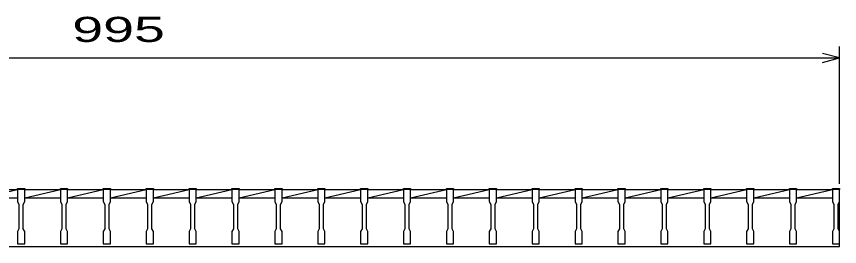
# Model space of a CAD drawing. Units: millimetres, scale not verified. Extents: x -1456 to 1385, y -1026 to 843.
# Drawn here: x -816 to -240, y -414 to -253 of the extents above; entities that cross this region are included whole.
import ezdxf
from ezdxf.enums import TextEntityAlignment as Align

# ---------------------------------------------------------------- set-up
doc = ezdxf.new("R2010")
doc.units = ezdxf.units.MM
doc.header["$LTSCALE"] = 8
doc.layers.add('16', color=3, linetype='Continuous', lineweight=25)
doc.layers.add('22', color=4, linetype='Continuous', lineweight=25)
doc.styles.add('ベクトル', font='')
doc.styles.get('ベクトル').set_extended_font_data('ベクトル')

msp = doc.modelspace()

# ---------------------------------------------------------------- linework, layer by layer
at = {"layer": '16'}
for p, q in [((-840, -374), (-815, -374)), ((-840, -380), (-815, -374)), ((-815, -374), (-815, -373.3)), ((-815, -373.3), (-810, -373.3)), ((-815, -374), (-815, -382.5)), ((-810, -374), (-815, -374)), ((-810, -373.3), (-810, -374)), ((-810, -382.5), (-810, -374)), ((-810, -374), (-785, -374)), ((-810, -380), (-785, -374)), ((-785, -374), (-785, -373.3)), ((-785, -373.3), (-780, -373.3)), ((-785, -374), (-785, -382.5)), ((-780, -374), (-785, -374)), ((-780, -373.3), (-780, -374)), ((-780, -382.5), (-780, -374)), ((-780, -374), (-755, -374)), ((-780, -380), (-755, -374)), ((-755, -374), (-755, -373.3)), ((-755, -373.3), (-750, -373.3)), ((-755, -374), (-755, -382.5)), ((-750, -374), (-755, -374)), ((-750, -373.3), (-750, -374)), ((-750, -382.5), (-750, -374)), ((-750, -374), (-725, -374)), ((-750, -380), (-725, -374)), ((-725, -374), (-725, -373.3)), ((-725, -373.3), (-720, -373.3)), ((-725, -374), (-725, -382.5)), ((-720, -374), (-725, -374)), ((-720, -373.3), (-720, -374)), ((-720, -382.5), (-720, -374)), ((-720, -374), (-695, -374)), ((-720, -380), (-695, -374)), ((-695, -374), (-695, -373.3)), ((-695, -373.3), (-690, -373.3)), ((-695, -374), (-695, -382.5)), ((-690, -374), (-695, -374)), ((-690, -373.3), (-690, -374)), ((-690, -382.5), (-690, -374)), ((-690, -374), (-665, -374)), ((-690, -380), (-665, -374)), ((-665, -374), (-665, -373.3)), ((-665, -373.3), (-660, -373.3)), ((-665, -374), (-665, -382.5)), ((-660, -374), (-665, -374)), ((-660, -373.3), (-660, -374)), ((-660, -382.5), (-660, -374)), ((-660, -374), (-635, -374)), ((-660, -380), (-635, -374)), ((-635, -374), (-635, -373.3)), ((-635, -373.3), (-630, -373.3)), ((-635, -374), (-635, -382.5)), ((-630, -374), (-635, -374)), ((-630, -373.3), (-630, -374)), ((-630, -382.5), (-630, -374)), ((-630, -374), (-605, -374)), ((-630, -380), (-605, -374)), ((-605, -374), (-605, -373.3)), ((-605, -373.3), (-600, -373.3)), ((-605, -374), (-605, -382.5)), ((-600, -374), (-605, -374)), ((-600, -373.3), (-600, -374)), ((-600, -382.5), (-600, -374)), ((-600, -374), (-575, -374)), ((-600, -380), (-575, -374)), ((-575, -374), (-575, -373.3)), ((-575, -373.3), (-570, -373.3)), ((-575, -374), (-575, -382.5)), ((-570, -374), (-575, -374)), ((-570, -373.3), (-570, -374)), ((-570, -382.5), (-570, -374)), ((-570, -374), (-545, -374)), ((-570, -380), (-545, -374)), ((-545, -374), (-545, -373.3)), ((-545, -373.3), (-540, -373.3)), ((-545, -374), (-545, -382.5)), ((-540, -374), (-545, -374)), ((-540, -373.3), (-540, -374)), ((-540, -382.5), (-540, -374)), ((-540, -374), (-515, -374)), ((-540, -380), (-515, -374)), ((-515, -374), (-515, -373.3)), ((-515, -373.3), (-510, -373.3)), ((-515, -374), (-515, -382.5)), ((-510, -374), (-515, -374)), ((-510, -373.3), (-510, -374)), ((-510, -382.5), (-510, -374)), ((-510, -374), (-485, -374)), ((-510, -380), (-485, -374)), ((-485, -374), (-485, -373.3)), ((-485, -373.3), (-480, -373.3)), ((-485, -374), (-485, -382.5)), ((-480, -374), (-485, -374)), ((-480, -373.3), (-480, -374)), ((-480, -382.5), (-480, -374)), ((-480, -374), (-455, -374)), ((-480, -380), (-455, -374)), ((-455, -374), (-455, -373.3)), ((-455, -373.3), (-450, -373.3)), ((-455, -374), (-455, -382.5)), ((-450, -374), (-455, -374)), ((-450, -373.3), (-450, -374)), ((-450, -382.5), (-450, -374)), ((-450, -374), (-425, -374)), ((-450, -380), (-425, -374)), ((-425, -374), (-425, -373.3)), ((-425, -373.3), (-420, -373.3)), ((-425, -374), (-425, -382.5)), ((-420, -374), (-425, -374)), ((-420, -373.3), (-420, -374)), ((-420, -382.5), (-420, -374)), ((-420, -374), (-395, -374)), ((-420, -380), (-395, -374)), ((-395, -374), (-395, -373.3)), ((-395, -373.3), (-390, -373.3)), ((-395, -374), (-395, -382.5)), ((-390, -374), (-395, -374)), ((-390, -373.3), (-390, -374)), ((-390, -382.5), (-390, -374)), ((-390, -374), (-365, -374)), ((-390, -380), (-365, -374)), ((-365, -374), (-365, -373.3)), ((-365, -373.3), (-360, -373.3)), ((-365, -374), (-365, -382.5)), ((-360, -374), (-365, -374)), ((-360, -373.3), (-360, -374)), ((-360, -382.5), (-360, -374)), ((-360, -374), (-335, -374)), ((-360, -380), (-335, -374)), ((-335, -374), (-335, -373.3)), ((-335, -373.3), (-330, -373.3)), ((-335, -374), (-335, -382.5)), ((-330, -374), (-335, -374)), ((-330, -373.3), (-330, -374)), ((-330, -382.5), (-330, -374)), ((-330, -374), (-305, -374)), ((-330, -380), (-305, -374)), ((-305, -374), (-305, -373.3)), ((-305, -373.3), (-300, -373.3)), ((-305, -374), (-305, -382.5)), ((-300, -374), (-305, -374)), ((-300, -373.3), (-300, -374)), ((-300, -382.5), (-300, -374)), ((-300, -374), (-275, -374)), ((-300, -380), (-275, -374)), ((-275, -374), (-275, -373.3)), ((-275, -373.3), (-270, -373.3)), ((-275, -374), (-275, -382.5)), ((-270, -374), (-275, -374)), ((-270, -373.3), (-270, -374)), ((-270, -382.5), (-270, -374)), ((-270, -374), (-245, -374)), ((-270, -380), (-245, -374)), ((-245, -374), (-245, -373.3)), ((-245, -373.3), (-240, -373.3)), ((-245, -374), (-245, -382.5)), ((-240, -374), (-245, -374)), ((-240, -373.3), (-240, -374)), ((-240, -382.5), (-240, -374)), ((-240, -414), (-240, -374)), ((-840, -380), (-815, -380)), ((-815, -382.5), (-814, -384.5)), ((-814, -384.5), (-814, -401.5)), ((-811, -384.5), (-810, -382.5)), ((-811, -401.5), (-811, -384.5)), ((-810, -380), (-785, -380)), ((-785, -382.5), (-784, -384.5)), ((-784, -384.5), (-784, -401.5)), ((-781, -384.5), (-780, -382.5)), ((-781, -401.5), (-781, -384.5)), ((-780, -380), (-755, -380)), ((-755, -382.5), (-754, -384.5)), ((-754, -384.5), (-754, -401.5)), ((-751, -384.5), (-750, -382.5)), ((-751, -401.5), (-751, -384.5)), ((-750, -380), (-725, -380)), ((-725, -382.5), (-724, -384.5)), ((-724, -384.5), (-724, -401.5)), ((-721, -384.5), (-720, -382.5)), ((-721, -401.5), (-721, -384.5)), ((-720, -380), (-695, -380)), ((-695, -382.5), (-694, -384.5)), ((-694, -384.5), (-694, -401.5)), ((-691, -384.5), (-690, -382.5)), ((-691, -401.5), (-691, -384.5)), ((-690, -380), (-665, -380)), ((-665, -382.5), (-664, -384.5)), ((-664, -384.5), (-664, -401.5)), ((-661, -384.5), (-660, -382.5)), ((-661, -401.5), (-661, -384.5)), ((-660, -380), (-635, -380)), ((-635, -382.5), (-634, -384.5)), ((-634, -384.5), (-634, -401.5)), ((-631, -384.5), (-630, -382.5)), ((-631, -401.5), (-631, -384.5)), ((-630, -380), (-605, -380)), ((-605, -382.5), (-604, -384.5)), ((-604, -384.5), (-604, -401.5)), ((-601, -384.5), (-600, -382.5)), ((-601, -401.5), (-601, -384.5)), ((-600, -380), (-575, -380)), ((-575, -382.5), (-574, -384.5)), ((-574, -384.5), (-574, -401.5)), ((-571, -384.5), (-570, -382.5)), ((-571, -401.5), (-571, -384.5)), ((-570, -380), (-545, -380)), ((-545, -382.5), (-544, -384.5)), ((-544, -384.5), (-544, -401.5)), ((-541, -384.5), (-540, -382.5)), ((-541, -401.5), (-541, -384.5)), ((-540, -380), (-515, -380)), ((-515, -382.5), (-514, -384.5)), ((-514, -384.5), (-514, -401.5)), ((-511, -384.5), (-510, -382.5)), ((-511, -401.5), (-511, -384.5)), ((-510, -380), (-485, -380)), ((-485, -382.5), (-484, -384.5)), ((-484, -384.5), (-484, -401.5)), ((-481, -384.5), (-480, -382.5)), ((-481, -401.5), (-481, -384.5)), ((-480, -380), (-455, -380)), ((-455, -382.5), (-454, -384.5)), ((-454, -384.5), (-454, -401.5)), ((-451, -384.5), (-450, -382.5)), ((-451, -401.5), (-451, -384.5)), ((-450, -380), (-425, -380)), ((-425, -382.5), (-424, -384.5)), ((-424, -384.5), (-424, -401.5)), ((-421, -384.5), (-420, -382.5)), ((-421, -401.5), (-421, -384.5)), ((-420, -380), (-395, -380)), ((-395, -382.5), (-394, -384.5)), ((-394, -384.5), (-394, -401.5)), ((-391, -384.5), (-390, -382.5)), ((-391, -401.5), (-391, -384.5)), ((-390, -380), (-365, -380)), ((-365, -382.5), (-364, -384.5)), ((-364, -384.5), (-364, -401.5)), ((-361, -384.5), (-360, -382.5)), ((-361, -401.5), (-361, -384.5)), ((-360, -380), (-335, -380)), ((-335, -382.5), (-334, -384.5)), ((-334, -384.5), (-334, -401.5)), ((-331, -384.5), (-330, -382.5)), ((-331, -401.5), (-331, -384.5)), ((-330, -380), (-305, -380)), ((-305, -382.5), (-304, -384.5)), ((-304, -384.5), (-304, -401.5)), ((-301, -384.5), (-300, -382.5)), ((-301, -401.5), (-301, -384.5)), ((-300, -380), (-275, -380)), ((-275, -382.5), (-274, -384.5)), ((-274, -384.5), (-274, -401.5)), ((-271, -384.5), (-270, -382.5)), ((-271, -401.5), (-271, -384.5)), ((-270, -380), (-245, -380)), ((-245, -382.5), (-244, -384.5)), ((-244, -384.5), (-244, -401.5)), ((-241, -384.5), (-240, -382.5)), ((-241, -401.5), (-241, -384.5)), ((-814, -401.5), (-815, -403.5)), ((-810, -403.5), (-811, -401.5)), ((-784, -401.5), (-785, -403.5)), ((-780, -403.5), (-781, -401.5)), ((-754, -401.5), (-755, -403.5)), ((-750, -403.5), (-751, -401.5)), ((-724, -401.5), (-725, -403.5)), ((-720, -403.5), (-721, -401.5)), ((-694, -401.5), (-695, -403.5)), ((-690, -403.5), (-691, -401.5)), ((-664, -401.5), (-665, -403.5)), ((-660, -403.5), (-661, -401.5)), ((-634, -401.5), (-635, -403.5)), ((-630, -403.5), (-631, -401.5)), ((-604, -401.5), (-605, -403.5)), ((-600, -403.5), (-601, -401.5)), ((-574, -401.5), (-575, -403.5)), ((-570, -403.5), (-571, -401.5)), ((-544, -401.5), (-545, -403.5)), ((-540, -403.5), (-541, -401.5)), ((-514, -401.5), (-515, -403.5)), ((-510, -403.5), (-511, -401.5)), ((-484, -401.5), (-485, -403.5)), ((-480, -403.5), (-481, -401.5)), ((-454, -401.5), (-455, -403.5)), ((-450, -403.5), (-451, -401.5)), ((-424, -401.5), (-425, -403.5)), ((-420, -403.5), (-421, -401.5)), ((-394, -401.5), (-395, -403.5)), ((-390, -403.5), (-391, -401.5)), ((-364, -401.5), (-365, -403.5)), ((-360, -403.5), (-361, -401.5)), ((-334, -401.5), (-335, -403.5)), ((-330, -403.5), (-331, -401.5)), ((-304, -401.5), (-305, -403.5)), ((-300, -403.5), (-301, -401.5)), ((-274, -401.5), (-275, -403.5)), ((-270, -403.5), (-271, -401.5)), ((-244, -401.5), (-245, -403.5)), ((-240, -403.5), (-241, -401.5)), ((-815, -403.5), (-815, -412)), ((-810, -412), (-810, -403.5)), ((-785, -403.5), (-785, -412)), ((-780, -412), (-780, -403.5)), ((-755, -403.5), (-755, -412)), ((-750, -412), (-750, -403.5)), ((-725, -403.5), (-725, -412)), ((-720, -412), (-720, -403.5)), ((-695, -403.5), (-695, -412)), ((-690, -412), (-690, -403.5)), ((-665, -403.5), (-665, -412)), ((-660, -412), (-660, -403.5)), ((-635, -403.5), (-635, -412)), ((-630, -412), (-630, -403.5)), ((-605, -403.5), (-605, -412)), ((-600, -412), (-600, -403.5)), ((-575, -403.5), (-575, -412)), ((-570, -412), (-570, -403.5)), ((-545, -403.5), (-545, -412)), ((-540, -412), (-540, -403.5)), ((-515, -403.5), (-515, -412)), ((-510, -412), (-510, -403.5)), ((-485, -403.5), (-485, -412)), ((-480, -412), (-480, -403.5)), ((-455, -403.5), (-455, -412)), ((-450, -412), (-450, -403.5)), ((-425, -403.5), (-425, -412)), ((-420, -412), (-420, -403.5)), ((-395, -403.5), (-395, -412)), ((-390, -412), (-390, -403.5)), ((-365, -403.5), (-365, -412)), ((-360, -412), (-360, -403.5)), ((-335, -403.5), (-335, -412)), ((-330, -412), (-330, -403.5)), ((-305, -403.5), (-305, -412)), ((-300, -412), (-300, -403.5)), ((-275, -403.5), (-275, -412)), ((-270, -412), (-270, -403.5)), ((-245, -403.5), (-245, -412)), ((-240, -412), (-240, -403.5)), ((-1235, -414), (-240, -414)), ((-815, -412), (-810, -412)), ((-785, -412), (-780, -412)), ((-755, -412), (-750, -412)), ((-725, -412), (-720, -412)), ((-695, -412), (-690, -412)), ((-665, -412), (-660, -412)), ((-635, -412), (-630, -412)), ((-605, -412), (-600, -412)), ((-575, -412), (-570, -412)), ((-545, -412), (-540, -412)), ((-515, -412), (-510, -412)), ((-485, -412), (-480, -412)), ((-455, -412), (-450, -412)), ((-425, -412), (-420, -412)), ((-395, -412), (-390, -412)), ((-365, -412), (-360, -412)), ((-335, -412), (-330, -412)), ((-305, -412), (-300, -412)), ((-275, -412), (-270, -412)), ((-245, -412), (-240, -412))]:
    msp.add_line(p, q, dxfattribs=at)
at = {"layer": '22'}
for p, q in [((-240, -370), (-240, -274)), ((-1235, -282), (-240, -282)), ((-240, -282), (-252, -278.8)), ((-252, -285.2), (-240, -282))]:
    msp.add_line(p, q, dxfattribs=at)

# ---------------------------------------------------------------- texts
at = {"layer": '22', "color": 2, "style": 'ベクトル', "width": 1.65}
msp.add_text(' 995 ', height=17.6, dxfattribs=at).set_placement((-787.5, -262), align=Align.MIDDLE_LEFT)

doc.saveas('drawing.dxf')
